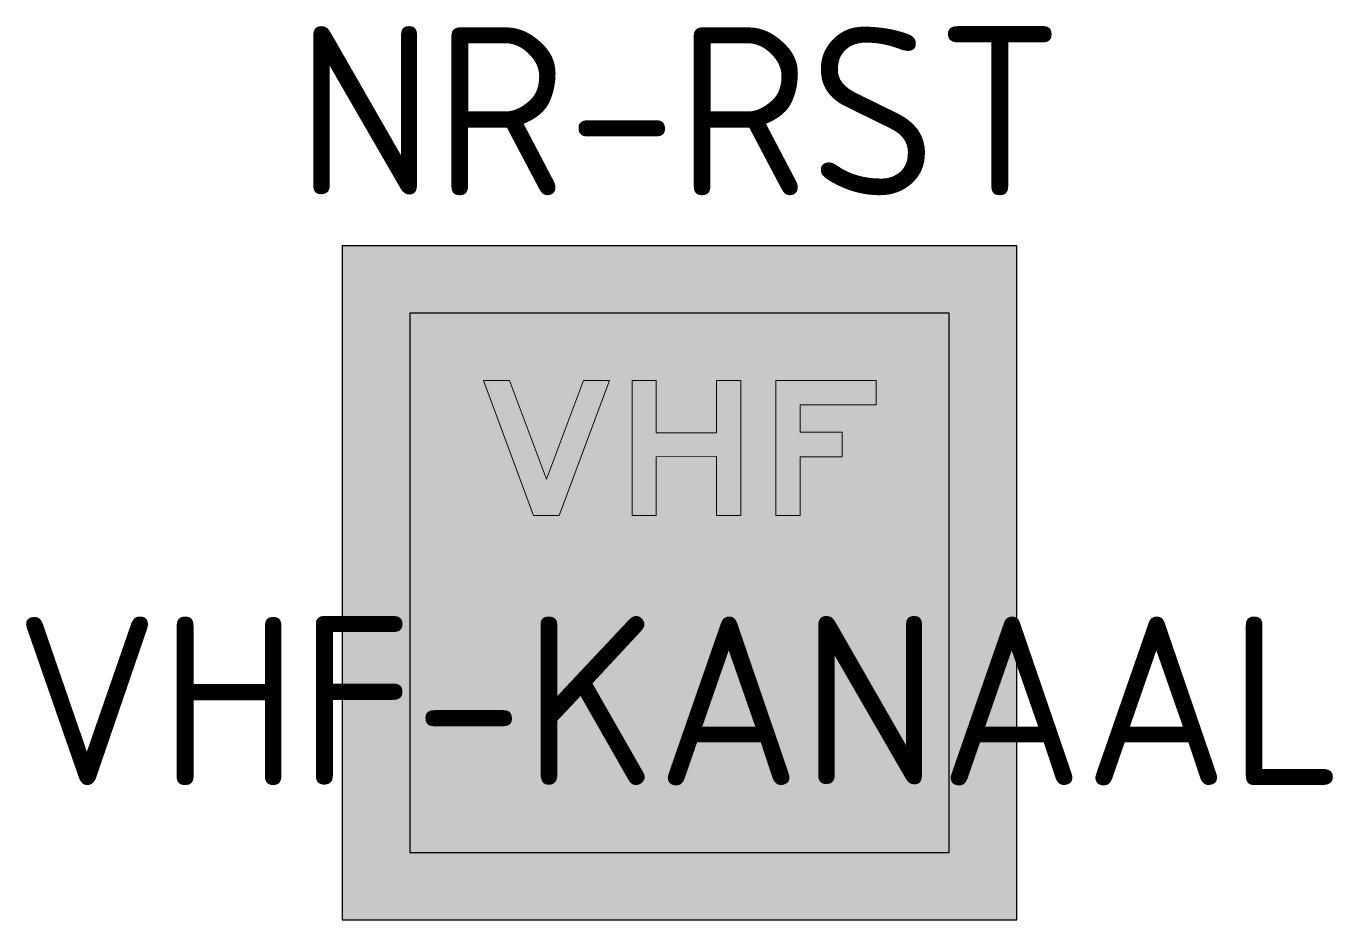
# Model space of a CAD drawing. Header units: metres. Extents: x -9.7 to 9.7, y 0 to 13.3.
import ezdxf
from ezdxf.enums import TextEntityAlignment as Align

# ---------------------------------------------------------------- set-up
doc = ezdxf.new("R2010")
doc.units = ezdxf.units.M
doc.styles.add('NLC-ISO-RVV', font='NLCS-RVV.ttf')
doc.styles.add('NLCS-ISO', font='NLCS-ISO.ttf')

msp = doc.modelspace()

# ---------------------------------------------------------------- hatches: boundary and pattern name
at = {"true_color": 0xbb1e10}
h = msp.add_hatch(color=22, dxfattribs=at)
h.dxf.hatch_style = 1
h.paths.add_polyline_path([(5, 0), (5, 10), (-5, 10), (-5, 0)])
h.paths.add_polyline_path([(4, 1), (4, 9), (-4, 9), (-4, 1)], flags=16)
at = {"true_color": 0xf1f0ea}
h = msp.add_hatch(color=7, dxfattribs=at)
h.dxf.hatch_style = 1
h.paths.add_polyline_path([(-4, 1), (4, 1), (4, 9), (-4, 9)])
h.paths.add_polyline_path([(-0.704, 6.001), (-0.704, 8.001), (-0.346, 8.001), (-0.346, 7.227), (0.551, 7.227), (0.551, 8.001), (0.907, 8.001), (0.907, 6.001), (0.551, 6.001), (0.551, 6.877), (-0.346, 6.869), (-0.346, 6.001)], flags=16)
h.paths.add_polyline_path([(-1.782, 6.001), (-2.167, 6.001), (-2.904, 8.001), (-2.519, 8.001), (-1.974, 6.54), (-1.423, 8.001), (-1.039, 8.001)], flags=16)
h.paths.add_polyline_path([(1.426, 6.001), (1.426, 8.001), (2.917, 8.001), (2.917, 7.642), (1.79, 7.642), (1.79, 7.237), (2.413, 7.237), (2.413, 6.869), (1.79, 6.869), (1.79, 6.001)], flags=16)
at = {"true_color": 0x0e0e10}
h = msp.add_hatch(color=168, dxfattribs=at)
h.dxf.hatch_style = 1
h.paths.add_polyline_path([(-1.782, 6.001), (-1.039, 8.001), (-1.423, 8.001), (-1.974, 6.54), (-2.519, 8.001), (-2.904, 8.001), (-2.167, 6.001)])
h.paths.add_polyline_path([(-0.704, 8.001), (-0.704, 6.001), (-0.346, 6.001), (-0.346, 6.869), (0.551, 6.877), (0.551, 6.001), (0.907, 6.001), (0.907, 8.001), (0.551, 8.001), (0.551, 7.227), (-0.346, 7.227), (-0.346, 8.001)])
h.paths.add_polyline_path([(2.917, 8.001), (1.426, 8.001), (1.426, 6.001), (1.79, 6.001), (1.79, 6.869), (2.413, 6.869), (2.413, 7.237), (1.79, 7.237), (1.79, 7.642), (2.917, 7.642)])

# ---------------------------------------------------------------- linework, layer by layer
at = {"color": 22}
for points in [[(5, 0), (5, 10), (-5, 10), (-5, 0)], [(4, 1), (4, 9), (-4, 9), (-4, 1)]]:
    msp.add_lwpolyline(points, close=True, dxfattribs=at)
at = {"color": 168, "lineweight": 0}
for points in [[(-1.782, 6.001), (-1.039, 8.001), (-1.423, 8.001), (-1.974, 6.54), (-2.519, 8.001), (-2.904, 8.001), (-2.167, 6.001)], [(-0.704, 8.001), (-0.704, 6.001), (-0.346, 6.001), (-0.346, 6.869), (0.551, 6.877), (0.551, 6.001), (0.907, 6.001), (0.907, 8.001), (0.551, 8.001), (0.551, 7.227), (-0.346, 7.227), (-0.346, 8.001)], [(2.917, 8.001), (1.426, 8.001), (1.426, 6.001), (1.79, 6.001), (1.79, 6.869), (2.413, 6.869), (2.413, 7.237), (1.79, 7.237), (1.79, 7.642), (2.917, 7.642)]]:
    msp.add_lwpolyline(points, close=True, dxfattribs=at)

# ---------------------------------------------------------------- texts
at = {"style": 'NLCS-ISO'}
msp.add_attdef('NR-RST', text='B.11b', height=2.5, dxfattribs=at).set_placement((0, 10), align=Align.BOTTOM_CENTER)
at = {"color": 168, "true_color": 0x0e0e10, "style": 'NLC-ISO-RVV'}
msp.add_attdef('VHF-KANAAL', text='62', height=2.5, dxfattribs=at).set_placement((0, 3.25), align=Align.MIDDLE_CENTER)

doc.saveas('drawing.dxf')
